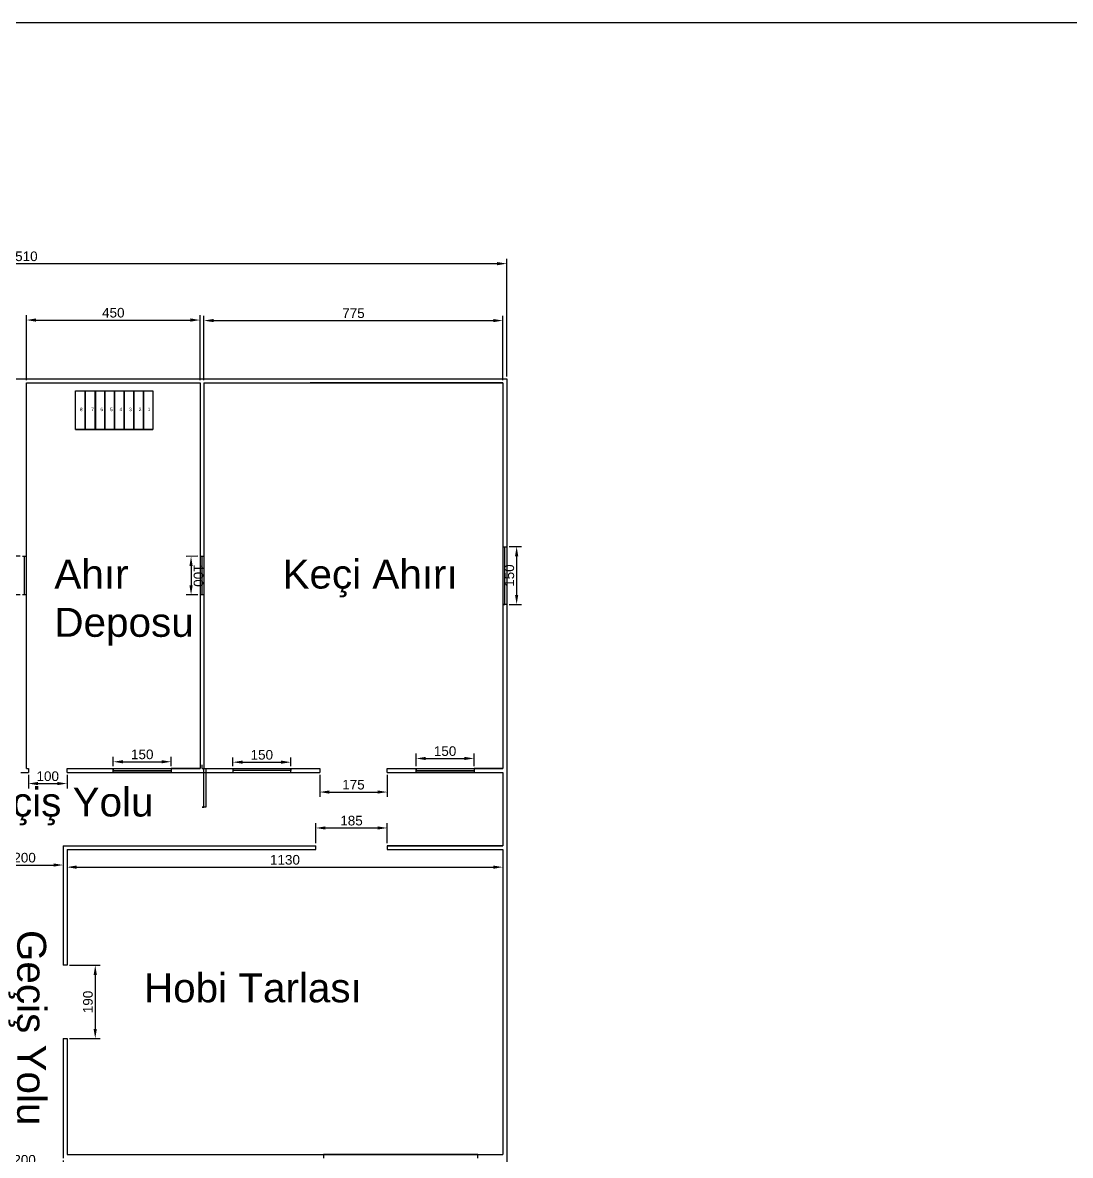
# Model space of a CAD drawing. Header units: millimetres. Extents: x 27207 to 63174, y 4783 to 28482.
# Drawn here: x 45601 to 48317, y 16402 to 19337 of the extents above; entities that cross this region are included whole.
import ezdxf

# ---------------------------------------------------------------- set-up
doc = ezdxf.new("R2010")
doc.units = ezdxf.units.MM
doc.header["$LTSCALE"] = 20
doc.linetypes.add('ACAD_ISO02W100', pattern=[15, 12, -3])
doc.layers.get('Defpoints').update_dxf_attribs({"color": 5})
doc.layers.add('İsimler', color=2, linetype='Continuous')
doc.layers.add('Uzunluklar', color=4, linetype='Continuous', lineweight=211)
doc.styles.add('Arial_3', font='Arial Unicode MS.ttf', dxfattribs={"height": 3})
doc.styles.get("Standard").update_dxf_attribs({"font": 'Arial Unicode MS.ttf'})
doc.dimstyles.new('Decimal-25', dxfattribs={"dimscale": 10, "dimtxt": 2.5, "dimasz": 2.5, "dimexe": 1.25, "dimexo": 0.625, "dimtad": 1, "dimtxsty": 'Standard', "dimcen": 2.5, "dimadec": 0, "dimazin": 0, "dimtfac": 1, "dimtmove": 0, "dimatfit": 3, "dimfxl": 1, "dimarcsym": 0})

# ---------------------------------------------------------------- blocks, each defined once
blk = doc.blocks.new('*D2')
at = {"layer": 'Defpoints', "color": 0, "linetype": 'ACAD_ISO02W100', "ltscale": 70, "transparency": 16777216}
for p in [(46856.4, 18712.8), (44346.4, 18414.3), (46856.4, 18414.3)]:
    blk.add_point(p, dxfattribs=at)
at = {"layer": 'Uzunluklar', "color": 0, "linetype": 'ACAD_ISO02W100', "lineweight": -2, "ltscale": 70, "transparency": 16777216}
for p, q in [((44346.4, 18420.5), (44346.4, 18725.3)), ((44371.4, 18712.8), (46831.4, 18712.8)), ((46856.4, 18420.5), (46856.4, 18725.3))]:
    blk.add_line(p, q, dxfattribs=at)
at = {"layer": 'Uzunluklar', "color": 0, "linetype": 'ACAD_ISO02W100', "ltscale": 70, "transparency": 16777216}
for points in [[(44371.4, 18716.9), (44371.4, 18708.6), (44346.4, 18712.8)], [(46831.4, 18716.9), (46831.4, 18708.6), (46856.4, 18712.8)]]:
    blk.add_solid(points, dxfattribs=at)
at = {"layer": 'Uzunluklar', "color": 0, "linetype": 'ACAD_ISO02W100', "lineweight": 50, "ltscale": 70, "transparency": 16777216, "insert": (45601.4, 18731.7), "char_height": 25, "attachment_point": 5}
blk.add_mtext('2510', dxfattribs=at)
blk = doc.blocks.new('*D8')
at = {"layer": 'Defpoints', "color": 0, "linetype": 'ACAD_ISO02W100', "ltscale": 70, "transparency": 16777216}
for p in [(46061.4, 18566.6), (45611.4, 18404.3), (46061.4, 18404.3)]:
    blk.add_point(p, dxfattribs=at)
at = {"layer": 'Uzunluklar', "color": 0, "linetype": 'ACAD_ISO02W100', "lineweight": -2, "ltscale": 70, "transparency": 16777216}
for p, q in [((45611.4, 18410.5), (45611.4, 18579.1)), ((45636.4, 18566.6), (46036.4, 18566.6)), ((46061.4, 18410.5), (46061.4, 18579.1))]:
    blk.add_line(p, q, dxfattribs=at)
at = {"layer": 'Uzunluklar', "color": 0, "linetype": 'ACAD_ISO02W100', "ltscale": 70, "transparency": 16777216}
for points in [[(45636.4, 18570.8), (45636.4, 18562.4), (45611.4, 18566.6)], [(46036.4, 18570.8), (46036.4, 18562.4), (46061.4, 18566.6)]]:
    blk.add_solid(points, dxfattribs=at)
at = {"layer": 'Uzunluklar', "color": 0, "linetype": 'ACAD_ISO02W100', "lineweight": 50, "ltscale": 70, "transparency": 16777216, "insert": (45836.4, 18585.5), "char_height": 25, "attachment_point": 5}
blk.add_mtext('450', dxfattribs=at)
blk = doc.blocks.new('*D9')
at = {"layer": 'Defpoints', "color": 0, "linetype": 'ACAD_ISO02W100', "ltscale": 70, "transparency": 16777216}
for p in [(46846.4, 18565.2), (46071.4, 18404.3), (46846.4, 18404.3)]:
    blk.add_point(p, dxfattribs=at)
at = {"layer": 'Uzunluklar', "color": 0, "linetype": 'ACAD_ISO02W100', "lineweight": -2, "ltscale": 70, "transparency": 16777216}
for p, q in [((46071.4, 18410.5), (46071.4, 18577.7)), ((46096.4, 18565.2), (46821.4, 18565.2)), ((46846.4, 18410.5), (46846.4, 18577.7))]:
    blk.add_line(p, q, dxfattribs=at)
at = {"layer": 'Uzunluklar', "color": 0, "linetype": 'ACAD_ISO02W100', "ltscale": 70, "transparency": 16777216}
for points in [[(46096.4, 18569.4), (46096.4, 18561.1), (46071.4, 18565.2)], [(46821.4, 18569.4), (46821.4, 18561.1), (46846.4, 18565.2)]]:
    blk.add_solid(points, dxfattribs=at)
at = {"layer": 'Uzunluklar', "color": 0, "linetype": 'ACAD_ISO02W100', "lineweight": 50, "ltscale": 70, "transparency": 16777216, "insert": (46458.9, 18584.2), "char_height": 25, "attachment_point": 5}
blk.add_mtext('775', dxfattribs=at)
blk = doc.blocks.new('*D16')
at = {"layer": 'Defpoints', "color": 0, "linetype": 'ACAD_ISO02W100', "ltscale": 70, "transparency": 16777216}
for p in [(45506.4, 17204.3), (45706.4, 17204.3), (45706.4, 17154.2)]:
    blk.add_point(p, dxfattribs=at)
at = {"layer": 'Uzunluklar', "color": 0, "linetype": 'ACAD_ISO02W100', "lineweight": -2, "ltscale": 70, "transparency": 16777216}
for p, q in [((45506.4, 17198), (45506.4, 17141.7)), ((45706.4, 17198), (45706.4, 17141.7)), ((45531.4, 17154.2), (45681.4, 17154.2))]:
    blk.add_line(p, q, dxfattribs=at)
at = {"layer": 'Uzunluklar', "color": 0, "linetype": 'ACAD_ISO02W100', "ltscale": 70, "transparency": 16777216}
for points in [[(45531.4, 17158.3), (45531.4, 17150), (45506.4, 17154.2)], [(45681.4, 17158.3), (45681.4, 17150), (45706.4, 17154.2)]]:
    blk.add_solid(points, dxfattribs=at)
at = {"layer": 'Uzunluklar', "color": 0, "linetype": 'ACAD_ISO02W100', "lineweight": 50, "ltscale": 70, "transparency": 16777216, "insert": (45606.4, 17173.1), "char_height": 25, "attachment_point": 5}
blk.add_mtext('200', dxfattribs=at)
blk = doc.blocks.new('*D17')
at = {"layer": 'Defpoints', "color": 0, "linetype": 'ACAD_ISO02W100', "ltscale": 70, "transparency": 16777216}
for p in [(45716.4, 17194.3), (46846.4, 17194.3), (46846.4, 17148.7)]:
    blk.add_point(p, dxfattribs=at)
at = {"layer": 'Uzunluklar', "color": 0, "linetype": 'ACAD_ISO02W100', "lineweight": -2, "ltscale": 70, "transparency": 16777216}
for p, q in [((45716.4, 17188), (45716.4, 17136.2)), ((46846.4, 17188), (46846.4, 17136.2)), ((45741.4, 17148.7), (46821.4, 17148.7))]:
    blk.add_line(p, q, dxfattribs=at)
at = {"layer": 'Uzunluklar', "color": 0, "linetype": 'ACAD_ISO02W100', "ltscale": 70, "transparency": 16777216}
for points in [[(45741.4, 17152.9), (45741.4, 17144.5), (45716.4, 17148.7)], [(46821.4, 17152.9), (46821.4, 17144.5), (46846.4, 17148.7)]]:
    blk.add_solid(points, dxfattribs=at)
at = {"layer": 'Uzunluklar', "color": 0, "linetype": 'ACAD_ISO02W100', "lineweight": 50, "ltscale": 70, "transparency": 16777216, "insert": (46281.4, 17167.6), "char_height": 25, "attachment_point": 5}
blk.add_mtext('1130', dxfattribs=at)
blk = doc.blocks.new('*D21')
at = {"layer": 'Defpoints', "color": 0, "linetype": 'ACAD_ISO02W100', "ltscale": 70, "transparency": 16777216}
for p in [(45616.4, 17394.3), (45716.4, 17394.3), (45716.4, 17365.3)]:
    blk.add_point(p, dxfattribs=at)
at = {"layer": 'Uzunluklar', "color": 0, "linetype": 'ACAD_ISO02W100', "lineweight": -2, "ltscale": 70, "transparency": 16777216}
for p, q in [((45616.4, 17388), (45616.4, 17352.8)), ((45716.4, 17388), (45716.4, 17352.8)), ((45641.4, 17365.3), (45691.4, 17365.3))]:
    blk.add_line(p, q, dxfattribs=at)
at = {"layer": 'Uzunluklar', "color": 0, "linetype": 'ACAD_ISO02W100', "ltscale": 70, "transparency": 16777216}
for points in [[(45641.4, 17369.5), (45641.4, 17361.1), (45616.4, 17365.3)], [(45691.4, 17369.5), (45691.4, 17361.1), (45716.4, 17365.3)]]:
    blk.add_solid(points, dxfattribs=at)
at = {"layer": 'Uzunluklar', "color": 0, "linetype": 'ACAD_ISO02W100', "lineweight": 50, "ltscale": 70, "transparency": 16777216, "insert": (45666.4, 17384.2), "char_height": 25, "attachment_point": 5}
blk.add_mtext('100', dxfattribs=at)
blk = doc.blocks.new('*D22')
at = {"layer": 'Defpoints', "color": 0, "linetype": 'ACAD_ISO02W100', "ltscale": 70, "transparency": 16777216}
for p in [(46371.4, 17394.3), (46546.4, 17394.3), (46546.4, 17343.3)]:
    blk.add_point(p, dxfattribs=at)
at = {"layer": 'Uzunluklar', "color": 0, "linetype": 'ACAD_ISO02W100', "lineweight": -2, "ltscale": 70, "transparency": 16777216}
for p, q in [((46371.4, 17388), (46371.4, 17330.8)), ((46546.4, 17388), (46546.4, 17330.8)), ((46396.4, 17343.3), (46521.4, 17343.3))]:
    blk.add_line(p, q, dxfattribs=at)
at = {"layer": 'Uzunluklar', "color": 0, "linetype": 'ACAD_ISO02W100', "ltscale": 70, "transparency": 16777216}
for points in [[(46396.4, 17347.5), (46396.4, 17339.2), (46371.4, 17343.3)], [(46521.4, 17347.5), (46521.4, 17339.2), (46546.4, 17343.3)]]:
    blk.add_solid(points, dxfattribs=at)
at = {"layer": 'Uzunluklar', "color": 0, "linetype": 'ACAD_ISO02W100', "lineweight": 50, "ltscale": 70, "transparency": 16777216, "insert": (46458.9, 17362.3), "char_height": 25, "attachment_point": 5}
blk.add_mtext('175', dxfattribs=at)
blk = doc.blocks.new('*D23')
at = {"layer": 'Defpoints', "color": 0, "linetype": 'ACAD_ISO02W100', "ltscale": 70, "transparency": 16777216}
for p in [(46546.4, 17250.2), (46361.4, 17204.3), (46546.4, 17204.3)]:
    blk.add_point(p, dxfattribs=at)
at = {"layer": 'Uzunluklar', "color": 0, "linetype": 'ACAD_ISO02W100', "lineweight": -2, "ltscale": 70, "transparency": 16777216}
for p, q in [((46361.4, 17210.5), (46361.4, 17262.7)), ((46546.4, 17210.5), (46546.4, 17262.7)), ((46386.4, 17250.2), (46521.4, 17250.2))]:
    blk.add_line(p, q, dxfattribs=at)
at = {"layer": 'Uzunluklar', "color": 0, "linetype": 'ACAD_ISO02W100', "ltscale": 70, "transparency": 16777216}
for points in [[(46386.4, 17254.4), (46386.4, 17246.1), (46361.4, 17250.2)], [(46521.4, 17254.4), (46521.4, 17246.1), (46546.4, 17250.2)]]:
    blk.add_solid(points, dxfattribs=at)
at = {"layer": 'Uzunluklar', "color": 0, "linetype": 'ACAD_ISO02W100', "lineweight": 50, "ltscale": 70, "transparency": 16777216, "insert": (46453.9, 17269.1), "char_height": 25, "attachment_point": 5}
blk.add_mtext('185', dxfattribs=at)
blk = doc.blocks.new('*D25')
at = {"layer": 'Defpoints', "color": 0, "linetype": 'ACAD_ISO02W100', "ltscale": 70, "transparency": 16777216}
for p in [(45601.4, 17954.3), (45569.4, 17854.3), (45601.4, 17854.3)]:
    blk.add_point(p, dxfattribs=at)
at = {"layer": 'Uzunluklar', "color": 0, "linetype": 'ACAD_ISO02W100', "lineweight": -2, "ltscale": 70, "transparency": 16777216}
for p, q in [((45595.2, 17954.3), (45556.9, 17954.3)), ((45569.4, 17929.3), (45569.4, 17879.3)), ((45595.2, 17854.3), (45556.9, 17854.3))]:
    blk.add_line(p, q, dxfattribs=at)
at = {"layer": 'Uzunluklar', "color": 0, "linetype": 'ACAD_ISO02W100', "ltscale": 70, "transparency": 16777216}
for points in [[(45565.2, 17929.3), (45573.6, 17929.3), (45569.4, 17954.3)], [(45565.2, 17879.3), (45573.6, 17879.3), (45569.4, 17854.3)]]:
    blk.add_solid(points, dxfattribs=at)
at = {"layer": 'Uzunluklar', "color": 0, "linetype": 'ACAD_ISO02W100', "lineweight": 50, "ltscale": 70, "transparency": 16777216, "insert": (45550.5, 17904.3), "char_height": 25, "attachment_point": 5, "rotation": 89.9889}
blk.add_mtext('100', dxfattribs=at)
blk = doc.blocks.new('*D26')
at = {"layer": 'Defpoints', "color": 0, "linetype": 'ACAD_ISO02W100', "ltscale": 70, "transparency": 16777216}
for p in [(46061.3, 17954.3), (46038, 17854.2), (46061.4, 17854.3)]:
    blk.add_point(p, dxfattribs=at)
at = {"layer": 'Uzunluklar', "color": 0, "linetype": 'ACAD_ISO02W100', "lineweight": -2, "ltscale": 70, "transparency": 16777216}
for p, q in [((46055.1, 17954.3), (46025.5, 17954.2)), ((46038, 17929.2), (46038, 17879.2)), ((46055.2, 17854.3), (46025.5, 17854.2))]:
    blk.add_line(p, q, dxfattribs=at)
at = {"layer": 'Uzunluklar', "color": 0, "linetype": 'ACAD_ISO02W100', "ltscale": 70, "transparency": 16777216}
for points in [[(46042.1, 17929.2), (46033.8, 17929.2), (46038, 17954.2)], [(46042.2, 17879.2), (46033.8, 17879.2), (46038, 17854.2)]]:
    blk.add_solid(points, dxfattribs=at)
at = {"layer": 'Uzunluklar', "color": 0, "linetype": 'ACAD_ISO02W100', "lineweight": 50, "ltscale": 70, "transparency": 16777216, "insert": (46056.9, 17904.3), "char_height": 25, "attachment_point": 5, "rotation": 270.0467}
blk.add_mtext('100', dxfattribs=at)
blk = doc.blocks.new('*D27')
at = {"layer": 'Defpoints', "color": 0, "linetype": 'ACAD_ISO02W100', "ltscale": 70, "transparency": 16777216}
for p in [(46856.4, 17979.3), (46856.4, 17829.3), (46881.9, 17829.3)]:
    blk.add_point(p, dxfattribs=at)
at = {"layer": 'Uzunluklar', "color": 0, "linetype": 'ACAD_ISO02W100', "lineweight": -2, "ltscale": 70, "transparency": 16777216}
for p, q in [((46862.7, 17979.3), (46894.4, 17979.3)), ((46881.9, 17954.3), (46881.9, 17854.3)), ((46862.7, 17829.3), (46894.4, 17829.3))]:
    blk.add_line(p, q, dxfattribs=at)
at = {"layer": 'Uzunluklar', "color": 0, "linetype": 'ACAD_ISO02W100', "ltscale": 70, "transparency": 16777216}
for points in [[(46877.7, 17954.3), (46886.1, 17954.3), (46881.9, 17979.3)], [(46877.7, 17854.3), (46886.1, 17854.3), (46881.9, 17829.3)]]:
    blk.add_solid(points, dxfattribs=at)
at = {"layer": 'Uzunluklar', "color": 0, "linetype": 'ACAD_ISO02W100', "lineweight": 50, "ltscale": 70, "transparency": 16777216, "insert": (46863, 17904.3), "char_height": 25, "attachment_point": 5, "rotation": 90}
blk.add_mtext('150', dxfattribs=at)
blk = doc.blocks.new('*D31')
at = {"layer": 'Defpoints', "color": 0, "linetype": 'ACAD_ISO02W100', "ltscale": 70, "transparency": 16777216}
for p in [(45986.4, 17421.8), (45836.4, 17404.3), (45986.4, 17404.3)]:
    blk.add_point(p, dxfattribs=at)
at = {"layer": 'Uzunluklar', "color": 0, "linetype": 'ACAD_ISO02W100', "lineweight": -2, "ltscale": 70, "transparency": 16777216}
for p, q in [((45836.4, 17410.5), (45836.4, 17434.3)), ((45861.4, 17421.8), (45961.4, 17421.8)), ((45986.4, 17410.5), (45986.4, 17434.3))]:
    blk.add_line(p, q, dxfattribs=at)
at = {"layer": 'Uzunluklar', "color": 0, "linetype": 'ACAD_ISO02W100', "ltscale": 70, "transparency": 16777216}
for points in [[(45861.4, 17426), (45861.4, 17417.7), (45836.4, 17421.8)], [(45961.4, 17426), (45961.4, 17417.7), (45986.4, 17421.8)]]:
    blk.add_solid(points, dxfattribs=at)
at = {"layer": 'Uzunluklar', "color": 0, "linetype": 'ACAD_ISO02W100', "lineweight": 50, "ltscale": 70, "transparency": 16777216, "insert": (45911.4, 17440.8), "char_height": 25, "attachment_point": 5}
blk.add_mtext('150', dxfattribs=at)
blk = doc.blocks.new('*D32')
at = {"layer": 'Defpoints', "color": 0, "linetype": 'ACAD_ISO02W100', "ltscale": 70, "transparency": 16777216}
for p in [(46296.4, 17420.7), (46146.4, 17404.3), (46296.4, 17404.3)]:
    blk.add_point(p, dxfattribs=at)
at = {"layer": 'Uzunluklar', "color": 0, "linetype": 'ACAD_ISO02W100', "lineweight": -2, "ltscale": 70, "transparency": 16777216}
for p, q in [((46146.4, 17410.5), (46146.4, 17433.2)), ((46171.4, 17420.7), (46271.4, 17420.7)), ((46296.4, 17410.5), (46296.4, 17433.2))]:
    blk.add_line(p, q, dxfattribs=at)
at = {"layer": 'Uzunluklar', "color": 0, "linetype": 'ACAD_ISO02W100', "ltscale": 70, "transparency": 16777216}
for points in [[(46171.4, 17424.9), (46171.4, 17416.6), (46146.4, 17420.7)], [(46271.4, 17424.9), (46271.4, 17416.6), (46296.4, 17420.7)]]:
    blk.add_solid(points, dxfattribs=at)
at = {"layer": 'Uzunluklar', "color": 0, "linetype": 'ACAD_ISO02W100', "lineweight": 50, "ltscale": 70, "transparency": 16777216, "insert": (46221.4, 17439.7), "char_height": 25, "attachment_point": 5}
blk.add_mtext('150', dxfattribs=at)
blk = doc.blocks.new('*D33')
at = {"layer": 'Defpoints', "color": 0, "linetype": 'ACAD_ISO02W100', "ltscale": 70, "transparency": 16777216}
for p in [(46771.4, 17430.4), (46621.4, 17404.3), (46771.4, 17404.3)]:
    blk.add_point(p, dxfattribs=at)
at = {"layer": 'Uzunluklar', "color": 0, "linetype": 'ACAD_ISO02W100', "lineweight": -2, "ltscale": 70, "transparency": 16777216}
for p, q in [((46621.4, 17410.5), (46621.4, 17442.9)), ((46771.4, 17410.5), (46771.4, 17442.9)), ((46646.4, 17430.4), (46746.4, 17430.4))]:
    blk.add_line(p, q, dxfattribs=at)
at = {"layer": 'Uzunluklar', "color": 0, "linetype": 'ACAD_ISO02W100', "ltscale": 70, "transparency": 16777216}
for points in [[(46646.4, 17434.5), (46646.4, 17426.2), (46621.4, 17430.4)], [(46746.4, 17434.5), (46746.4, 17426.2), (46771.4, 17430.4)]]:
    blk.add_solid(points, dxfattribs=at)
at = {"layer": 'Uzunluklar', "color": 0, "linetype": 'ACAD_ISO02W100', "lineweight": 50, "ltscale": 70, "transparency": 16777216, "insert": (46696.4, 17449.3), "char_height": 25, "attachment_point": 5}
blk.add_mtext('150', dxfattribs=at)
blk = doc.blocks.new('*D35')
at = {"layer": 'Defpoints', "color": 0, "linetype": 'ACAD_ISO02W100', "ltscale": 70, "transparency": 16777216}
for p in [(45716.4, 16894.3), (45716.4, 16704.3), (45789.6, 16704.3)]:
    blk.add_point(p, dxfattribs=at)
at = {"layer": 'Uzunluklar', "color": 0, "linetype": 'ACAD_ISO02W100', "lineweight": -2, "ltscale": 70, "transparency": 16777216}
for p, q in [((45722.7, 16894.3), (45802.1, 16894.3)), ((45789.6, 16869.3), (45789.6, 16729.3)), ((45722.7, 16704.3), (45802.1, 16704.3))]:
    blk.add_line(p, q, dxfattribs=at)
at = {"layer": 'Uzunluklar', "color": 0, "linetype": 'ACAD_ISO02W100', "ltscale": 70, "transparency": 16777216}
for points in [[(45785.4, 16869.3), (45793.8, 16869.3), (45789.6, 16894.3)], [(45785.4, 16729.3), (45793.8, 16729.3), (45789.6, 16704.3)]]:
    blk.add_solid(points, dxfattribs=at)
at = {"layer": 'Uzunluklar', "color": 0, "linetype": 'ACAD_ISO02W100', "lineweight": 50, "ltscale": 70, "transparency": 16777216, "insert": (45770.7, 16799.3), "char_height": 25, "attachment_point": 5, "rotation": 90}
blk.add_mtext('190', dxfattribs=at)
blk = doc.blocks.new('*D72')
at = {"layer": 'Defpoints', "color": 0, "linetype": 'ACAD_ISO02W100', "ltscale": 70, "transparency": 16777216}
for p in [(45506.4, 16394.3), (45706.4, 16394.3), (45706.4, 16371)]:
    blk.add_point(p, dxfattribs=at)
at = {"layer": 'Uzunluklar', "color": 0, "linetype": 'ACAD_ISO02W100', "lineweight": -2, "ltscale": 70, "transparency": 16777216}
for p, q in [((45506.4, 16388), (45506.4, 16358.5)), ((45706.4, 16388), (45706.4, 16358.5)), ((45531.4, 16371), (45681.4, 16371))]:
    blk.add_line(p, q, dxfattribs=at)
at = {"layer": 'Uzunluklar', "color": 0, "linetype": 'ACAD_ISO02W100', "ltscale": 70, "transparency": 16777216}
for points in [[(45531.4, 16375.2), (45531.4, 16366.9), (45506.4, 16371)], [(45681.4, 16375.2), (45681.4, 16366.9), (45706.4, 16371)]]:
    blk.add_solid(points, dxfattribs=at)
at = {"layer": 'Uzunluklar', "color": 0, "linetype": 'ACAD_ISO02W100', "lineweight": 50, "ltscale": 70, "transparency": 16777216, "insert": (45606.4, 16390), "char_height": 25, "attachment_point": 5}
blk.add_mtext('200', dxfattribs=at)

msp = doc.modelspace()

# ---------------------------------------------------------------- linework, layer by layer
for p, q in [((44346.419, 18414.255), (46856.419, 18414.255)), ((46856.419, 18414.255), (46856.419, 14394.255)), ((45611.419, 17404.255), (45611.419, 18404.255)), ((45611.419, 18404.255), (46061.419, 18404.255)), ((45611.419, 18404.255), (46061.419, 18404.255)), ((45738.742, 18282.732), (45738.742, 18382.732)), ((45738.742, 18382.732), (45938.742, 18382.732)), ((45763.742, 18282.732), (45763.742, 18382.732)), ((45764.742, 18282.732), (45764.742, 18382.732)), ((45770.266, 18382.732), (45808.755, 18382.732)), ((45789.742, 18282.732), (45789.742, 18382.732)), ((45790.742, 18282.732), (45790.742, 18382.732)), ((45814.742, 18282.732), (45814.742, 18382.732)), ((45815.742, 18282.732), (45815.742, 18382.732)), ((45839.742, 18282.732), (45839.742, 18382.732)), ((45840.742, 18282.732), (45840.742, 18382.732)), ((45861.137, 18382.732), (45916.465, 18382.732)), ((45864.742, 18282.732), (45864.742, 18382.732)), ((45865.742, 18282.732), (45865.742, 18382.732)), ((45889.742, 18282.732), (45889.742, 18382.732)), ((45890.742, 18282.732), (45890.742, 18382.732)), ((45914.742, 18282.732), (45914.742, 18382.732)), ((45915.742, 18282.732), (45915.742, 18382.732)), ((45938.742, 18382.732), (45938.742, 18282.732)), ((46061.419, 18404.255), (46061.419, 17404.255)), ((46071.419, 18404.255), (46346.419, 18404.255)), ((46071.419, 18404.255), (46071.419, 17404.255)), ((46346.419, 18404.255), (46846.419, 18404.255)), ((46846.419, 18404.255), (46346.419, 18404.255)), ((46846.419, 18404.255), (46846.419, 17404.255)), ((46846.419, 18404.255), (46846.419, 17979.255)), ((45938.742, 18351.945), (45938.742, 18306.845)), ((45938.742, 18282.732), (45738.742, 18282.732)), ((45938.742, 18281.732), (45738.742, 18281.732)), ((46846.419, 17979.255), (46856.419, 17979.255)), ((46851.419, 17829.255), (46851.419, 17979.255)), ((46856.419, 17979.255), (46856.419, 17829.255)), ((45601.438, 17954.255), (45611.438, 17954.255)), ((45606.438, 17854.255), (45606.438, 17954.255)), ((46061.338, 17954.255), (46071.338, 17954.255)), ((46066.338, 17854.255), (46066.338, 17954.255)), ((45611.438, 17854.255), (45601.438, 17854.255)), ((46071.338, 17854.255), (46061.338, 17854.255)), ((46856.419, 17829.255), (46846.419, 17829.255)), ((46846.419, 17829.255), (46851.419, 17829.255)), ((46066.419, 17404.255), (46066.419, 17414.255)), ((45596.419, 17394.255), (45616.419, 17394.255)), ((45611.419, 17404.255), (45616.419, 17404.255)), ((45611.419, 17404.255), (45616.419, 17404.255)), ((45616.419, 17404.255), (45616.419, 17394.255)), ((45716.419, 17404.255), (46061.419, 17404.255)), ((45716.419, 17394.255), (45716.419, 17404.255)), ((45716.419, 17394.255), (46371.419, 17394.255)), ((45836.419, 17394.255), (45836.419, 17404.255)), ((45836.419, 17404.255), (45836.419, 17399.255)), ((45836.419, 17399.255), (45986.419, 17399.255)), ((45986.419, 17394.255), (45836.419, 17394.255)), ((46061.419, 17404.255), (45986.419, 17404.255)), ((45986.419, 17404.255), (45986.419, 17394.255)), ((46066.419, 17404.255), (46076.419, 17404.255)), ((46071.419, 17404.255), (46371.419, 17404.255)), ((46071.419, 17404.255), (46146.419, 17404.255)), ((46071.419, 17304.255), (46071.419, 17404.255)), ((46076.419, 17404.255), (46076.419, 17304.255)), ((46146.419, 17404.255), (46146.419, 17394.255)), ((46296.419, 17399.255), (46146.419, 17399.255)), ((46146.419, 17394.255), (46296.419, 17394.255)), ((46296.419, 17394.255), (46296.419, 17404.255)), ((46296.419, 17404.255), (46296.419, 17399.255)), ((46371.419, 17404.255), (46371.419, 17394.255)), ((46546.419, 17404.255), (46846.419, 17404.255)), ((46546.419, 17394.255), (46546.419, 17404.255)), ((46546.419, 17394.255), (46846.419, 17394.255)), ((46621.419, 17394.255), (46621.419, 17404.255)), ((46621.419, 17404.255), (46621.419, 17399.255)), ((46621.419, 17399.255), (46771.419, 17399.255)), ((46771.419, 17394.255), (46621.419, 17394.255)), ((46846.419, 17404.255), (46771.419, 17404.255)), ((46771.419, 17404.255), (46771.419, 17394.255)), ((46846.419, 17394.255), (46846.419, 17204.255)), ((46076.419, 17304.255), (46066.419, 17304.255)), ((46066.419, 17304.255), (46071.419, 17304.255)), ((45706.419, 17204.255), (46291.419, 17204.255)), ((45706.419, 17204.255), (45706.419, 16894.255)), ((46291.419, 17204.255), (46361.419, 17204.255)), ((46361.419, 17194.255), (46361.419, 17204.255)), ((46546.419, 17204.255), (46846.419, 17204.255)), ((46846.419, 17204.255), (46546.419, 17204.255)), ((46546.419, 17204.255), (46546.419, 17194.255)), ((45716.419, 17194.255), (46291.419, 17194.255)), ((45716.419, 17194.255), (45716.419, 16894.255)), ((45716.419, 17194.255), (45716.419, 16894.255)), ((46291.419, 17194.255), (46361.419, 17194.255)), ((46546.419, 17194.255), (46846.419, 17194.255)), ((46846.419, 17194.255), (46846.419, 16404.255)), ((45716.419, 16894.255), (45706.419, 16894.255)), ((45706.419, 16704.255), (45706.419, 16404.255)), ((45706.419, 16704.255), (45716.419, 16704.255)), ((45716.419, 16704.255), (45716.419, 16404.255)), ((45706.419, 16404.255), (45706.419, 16394.255)), ((45716.419, 16404.255), (46846.419, 16404.255)), ((46781.419, 16404.255), (46381.419, 16404.255)), ((46381.419, 16404.255), (46381.419, 16394.255)), ((46781.419, 16394.255), (46781.419, 16404.255))]:
    msp.add_line(p, q)
at = {"ltscale": 75}
msp.add_lwpolyline([(31075.758, 19337.371), (60086.905, 19337.371), (60086.905, 12848.811), (31075.758, 12848.811)], close=True, dxfattribs=at)

# ---------------------------------------------------------------- texts
at = {"char_height": 9, "attachment_point": 1, "style": 'Arial_3'}
for s, insert in [('8', (45749.661, 18339.46)), ('7', (45779.14, 18339.46)), ('6', (45803.022, 18339.46)), ('5', (45828.023, 18339.46)), ('4', (45852.651, 18339.46)), ('3', (45877.279, 18339.46)), ('2', (45902.28, 18339.46)), ('1', (45925.415, 18339.46))]:
    msp.add_mtext_dynamic_manual_height_columns(s, width=25, gutter_width=15, heights=[0], dxfattribs=dict(at, insert=insert))
at = {"layer": 'İsimler', "char_height": 75, "attachment_point": 1, "style": 'Arial_3'}
for s, width, insert in [('Ahır^JDeposu', 498.24104, (45683.705, 17945.683)), ('Keçi Ahırı', 498.24104, (46275.062, 17945.683)), ('Geçiş {\\fArial Unicode MS|b0|i0|c134|p34;Yolu}', 781.93303, (45434.022, 17354.982)), ('Hobi Tarlası', 663.44159, (45915.87, 16873.393))]:
    msp.add_mtext_dynamic_manual_height_columns(s, width=width, gutter_width=15, heights=[0], dxfattribs=dict(at, insert=insert))
at = {"layer": 'İsimler', "insert": (45662.379, 16985.869), "char_height": 75, "attachment_point": 1, "rotation": 270, "style": 'Arial_3'}
msp.add_mtext_dynamic_manual_height_columns('Geçiş Yolu', width=637.37338, gutter_width=15, heights=[0], dxfattribs=at)

# ---------------------------------------------------------------- dimensions: what is measured, and where the dimension line sits
at = {"layer": 'Uzunluklar', "linetype": 'ACAD_ISO02W100', "lineweight": 50, "ltscale": 70}
for base, p1, p2, picture, middle in [((46856.419, 18712.758), (44346.419, 18414.255), (46856.419, 18414.255), '*D2', (45601.419, 18731.678)), ((46061.419, 18566.601), (45611.419, 18404.255), (46061.419, 18404.255), '*D8', (45836.419, 18585.522)), ((46846.419, 18565.236), (46071.419, 18404.255), (46846.419, 18404.255), '*D9', (46458.919, 18584.157)), ((45986.419, 17421.847), (45836.419, 17404.255), (45986.419, 17404.255), '*D31', (45911.419, 17440.768)), ((46296.419, 17420.74), (46146.419, 17404.255), (46296.419, 17404.255), '*D32', (46221.419, 17439.661)), ((46771.419, 17430.367), (46621.419, 17404.255), (46771.419, 17404.255), '*D33', (46696.419, 17449.288)), ((45716.419, 17365.308), (45616.419, 17394.255), (45716.419, 17394.255), '*D21', (45666.419, 17384.229)), ((46546.419, 17343.339), (46371.419, 17394.255), (46546.419, 17394.255), '*D22', (46458.919, 17362.259)), ((46546.419, 17250.218), (46361.419, 17204.255), (46546.419, 17204.255), '*D23', (46453.919, 17269.138)), ((45706.419, 17154.162), (45506.419, 17204.255), (45706.419, 17204.255), '*D16', (45606.419, 17173.083)), ((46846.419, 17148.716), (45716.419, 17194.255), (46846.419, 17194.255), '*D17', (46281.419, 17167.636)), ((45706.419, 16371.047), (45506.419, 16394.255), (45706.419, 16394.255), '*D72', (45606.419, 16389.968))]:
    dim = msp.add_linear_dim(base=base, p1=p1, p2=p2, dimstyle='Decimal-25', dxfattribs=at)
    dim.commit()
    dim.dimension.update_dxf_attribs({"geometry": picture, "text_midpoint": middle})
for base, p1, p2, picture, middle in [((46881.891, 17829.255), (46856.419, 17979.255), (46856.419, 17829.255), '*D27', (46862.971, 17904.255)), ((45789.603, 16704.255), (45716.419, 16894.255), (45716.419, 16704.255), '*D35', (45770.683, 16799.255))]:
    dim = msp.add_linear_dim(base=base, p1=p1, p2=p2, angle=90, dimstyle='Decimal-25', dxfattribs=at)
    dim.commit()
    dim.dimension.update_dxf_attribs({"geometry": picture, "text_midpoint": middle})
for p1, p2, distance, picture, middle in [((45601.438, 17954.255), (45601.419, 17854.255), -32.018, '*D25', (45550.49, 17904.265)), ((46061.338, 17954.255), (46061.419, 17854.255), -23.383, '*D26', (46056.916, 17904.252))]:
    dim = msp.add_aligned_dim(p1=p1, p2=p2, distance=distance, dimstyle='Decimal-25', dxfattribs=at)
    dim.commit()
    dim.dimension.update_dxf_attribs({"geometry": picture, "text_midpoint": middle})

doc.saveas('drawing.dxf')
